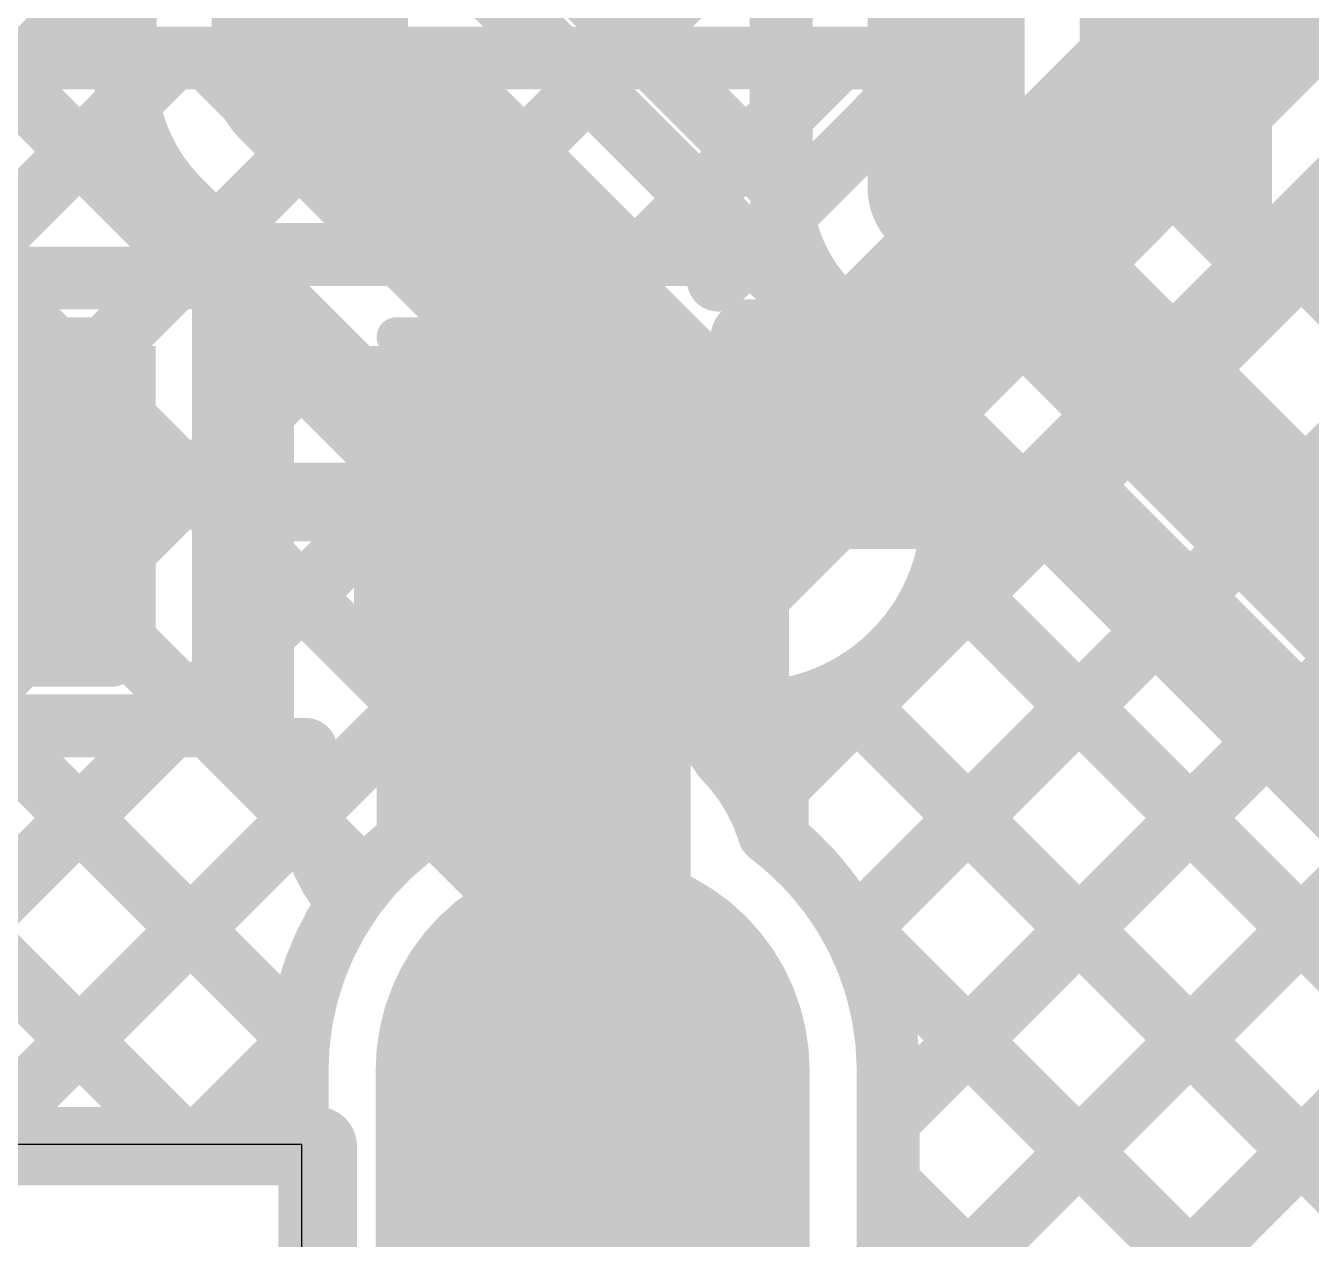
# Model space of a CAD drawing. Header units: millimetres. Extents: x 2.49 to 5.65, y 1.36 to 4.13.
# Drawn here: x 4.0378 to 4.2015, y 1.8131 to 1.9676 of the extents above; entities that cross this region are included whole.
import ezdxf

# ---------------------------------------------------------------- set-up
doc = ezdxf.new("R2010")
doc.units = ezdxf.units.MM
doc.header["$MEASUREMENT"] = 0
for name, color, linetype in [('BottomLayer', 5, 'Continuous'), ('BottomOverlay', 54, 'Continuous'), ('BottomPaste', 16, 'Continuous'), ('BottomSolder', 6, 'Continuous'), ('Mechanical1', 6, 'Continuous'), ('Mechanical2', 216, 'Continuous'), ('MultiLayer', 9, 'Continuous'), ('TopLayer', 1, 'Continuous'), ('TopOverlay', 2, 'Continuous'), ('TopSolder', 216, 'Continuous'), ('ViaHoleLayer', 16, 'Continuous')]:
    doc.layers.add(name, color=color, linetype=linetype)

# ---------------------------------------------------------------- blocks, each defined once
blk = doc.blocks.new('DC_C024E_7A_1_65_1')
at = {"layer": 'BottomLayer', "const_width": 0.04724}
blk.add_lwpolyline([(0.24213, 0), (0.15157, 0)], dxfattribs=at)
at = {"layer": 'BottomLayer', "const_width": 0.02362}
blk.add_lwpolyline([(0.23031, 0, 1), (0.25394, 0, 1)], format="xyb", close=True, dxfattribs=at)
at = {"layer": 'BottomSolder', "const_width": 0.05524}
blk.add_lwpolyline([(0.24213, 0), (0.15157, 0)], dxfattribs=at)
at = {"layer": 'BottomSolder', "const_width": 0.02762}
blk.add_lwpolyline([(0.22831, 0, 1), (0.25594, 0, 1)], format="xyb", close=True, dxfattribs=at)
at = {"layer": 'Mechanical1'}
for p, q in [((0.23265, 0.037), (0.23265, 0.30158)), ((-0.219, 0.037), (0.23265, 0.037))]:
    blk.add_line(p, q, dxfattribs=at)
at = {"layer": 'MultiLayer', "const_width": 0.04724}
blk.add_lwpolyline([(0.24213, 0), (0.15157, 0)], dxfattribs=at)
at = {"layer": 'MultiLayer', "const_width": 0.02362}
blk.add_lwpolyline([(0.23031, 0, 1), (0.25394, 0, 1)], format="xyb", close=True, dxfattribs=at)
at = {"layer": 'TopLayer', "const_width": 0.04724}
blk.add_lwpolyline([(0.24213, 0), (0.15157, 0)], dxfattribs=at)
at = {"layer": 'TopLayer', "const_width": 0.02362}
blk.add_lwpolyline([(0.23031, 0, 1), (0.25394, 0, 1)], format="xyb", close=True, dxfattribs=at)
at = {"layer": 'TopOverlay', "const_width": 0.005}
blk.add_lwpolyline([(0.23265, 0.30158), (0.23265, 0.037)], dxfattribs=at)
at = {"layer": 'TopOverlay', "const_width": 0.0025}
blk.add_lwpolyline([(0.2314, 0.037, 1), (0.2339, 0.037, 1)], format="xyb", close=True, dxfattribs=at)
at = {"layer": 'TopSolder', "const_width": 0.05524}
blk.add_lwpolyline([(0.24213, 0), (0.15157, 0)], dxfattribs=at)
at = {"layer": 'TopSolder', "const_width": 0.02762}
blk.add_lwpolyline([(0.22831, 0, 1), (0.25594, 0, 1)], format="xyb", close=True, dxfattribs=at)
blk = doc.blocks.new('C__0603_B_109')
at = {"layer": 'BottomLayer'}
for points in [[(-0.015, -0.0175), (-0.015, 0.0175), (-0.045, -0.0175), (-0.045, 0.0175)], [(0.045, -0.0175), (0.045, 0.0175), (0.015, -0.0175), (0.015, 0.0175)]]:
    blk.add_solid(points, dxfattribs=at)
at = {"layer": 'BottomOverlay', "const_width": 0.005}
for points in [[(-0.049, -0.021), (-0.049, 0.021)], [(-0.049, 0.021), (-0.018, 0.021)], [(0.018, 0.021), (0.049, 0.021)], [(0.049, -0.021), (0.049, 0.021)], [(-0.049, -0.021), (-0.018, -0.021)], [(0.018, -0.021), (0.049, -0.021)]]:
    blk.add_lwpolyline(points, dxfattribs=at)
at = {"layer": 'BottomOverlay', "const_width": 0.0025}
for points in [[(-0.05025, 0.021, 1), (-0.04775, 0.021, 1)], [(-0.05025, 0.021, 1), (-0.04775, 0.021, 1)], [(-0.01925, 0.021, 1), (-0.01675, 0.021, 1)], [(0.01675, 0.021, 1), (0.01925, 0.021, 1)], [(0.04775, 0.021, 1), (0.05025, 0.021, 1)], [(0.04775, 0.021, 1), (0.05025, 0.021, 1)], [(-0.05025, -0.021, 1), (-0.04775, -0.021, 1)], [(-0.05025, -0.021, 1), (-0.04775, -0.021, 1)], [(-0.01925, -0.021, 1), (-0.01675, -0.021, 1)], [(0.01675, -0.021, 1), (0.01925, -0.021, 1)], [(0.04775, -0.021, 1), (0.05025, -0.021, 1)], [(0.04775, -0.021, 1), (0.05025, -0.021, 1)]]:
    blk.add_lwpolyline(points, format="xyb", close=True, dxfattribs=at)
at = {"layer": 'BottomPaste'}
for points in [[(-0.015, -0.0175), (-0.015, 0.0175), (-0.045, -0.0175), (-0.045, 0.0175)], [(0.045, -0.0175), (0.045, 0.0175), (0.015, -0.0175), (0.015, 0.0175)]]:
    blk.add_solid(points, dxfattribs=at)
at = {"layer": 'BottomSolder'}
for points in [[(-0.01264, -0.01986), (-0.01264, 0.01986), (-0.04736, -0.01986), (-0.04736, 0.01986)], [(0.04736, -0.01986), (0.04736, 0.01986), (0.01264, -0.01986), (0.01264, 0.01986)]]:
    blk.add_solid(points, dxfattribs=at)

msp = doc.modelspace()

# ---------------------------------------------------------------- linework, layer by layer
at = {"layer": 'BottomLayer'}
for points, const_width in [([(4.13109, 1.86835), (4.33924, 2.0765)], 0.008), ([(4.14327, 1.85225), (4.36753, 2.0765)], 0.008), ([(4.14762, 1.82831), (4.36941, 2.0501)], 0.008), ([(4.13, 1.906), (4.216, 1.992)], 0.025), ([(4.15417, 1.89693), (4.2326, 1.97537)], 0.008), ([(3.97369, 1.9635), (4.15427, 1.9635)], 0.008), ([(4.02854, 1.9355), (4.05654, 1.9635)], 0.008), ([(4.03277, 1.9635), (4.06077, 1.9355)], 0.008), ([(4.05682, 1.9355), (4.08482, 1.9635)], 0.008), ([(4.06105, 1.9635), (4.08605, 1.9385)], 0.008), ([(4.08811, 1.9385), (4.11311, 1.9635)], 0.008), ([(4.08934, 1.9635), (4.11434, 1.9385)], 0.008), ([(4.11639, 1.9385), (4.14139, 1.9635)], 0.008), ([(4.11762, 1.9635), (4.13594, 1.94518)], 0.008), ([(4.126, 1.93523), (4.15427, 1.9635)], 0.008), ([(4.1459, 1.9635), (4.15009, 1.95932)], 0.008), ([(4.14762, 1.80003), (4.309, 1.9614)], 0.008), ([(4.19746, 1.94023), (4.68769, 1.45)], 0.008), ([(4.068, 1.9385), (4.126, 1.9385)], 0.008), ([(4.068, 1.8755), (4.068, 1.9385)], 0.008), ([(4.126, 1.93523), (4.126, 1.9385)], 0.008), ([(4.011, 1.9355), (4.063, 1.9355)], 0.008), ([(4.06077, 1.9355), (4.063, 1.93327)], 0.008), ([(4.063, 1.8785), (4.063, 1.9355)], 0.008), ([(4.097, 1.907), (4.097, 1.9345)], 0.01), ([(4.063, 1.93327), (4.068, 1.92827)], 0.008), ([(4.14762, 1.77174), (4.309, 1.93312)], 0.008), ([(4.13, 1.906), (4.13, 1.92781)], 0.01), ([(4.18332, 1.92609), (4.6594, 1.45)], 0.008), ([(4.063, 1.91339), (4.068, 1.91839)], 0.008), ([(3.95265, 1.907), (4.037, 1.907)], 0.025), ([(4.09698, 1.90698), (4.097, 1.907)], 0.025), ([(4.09698, 1.871), (4.09698, 1.90698)], 0.025), ([(4.098, 1.906), (4.13, 1.906)], 0.025), ([(4.097, 1.907), (4.098, 1.906)], 0.02), ([(4.16918, 1.91194), (4.63112, 1.45)], 0.008), ([(4.072, 1.907), (4.097, 1.907)], 0.01), ([(4.13, 1.906), (4.15181, 1.906)], 0.01), ([(4.13, 1.88419), (4.13, 1.906)], 0.01), ([(4.063, 1.90498), (4.068, 1.89998)], 0.008), ([(4.15504, 1.8978), (4.60284, 1.45)], 0.008), ([(4.063, 1.88511), (4.068, 1.89011)], 0.008), ([(4.14161, 1.88295), (4.57455, 1.45)], 0.008), ([(4.126, 1.8755), (4.126, 1.8805)], 0.008), ([(4.00289, 1.825), (4.05639, 1.8785)], 0.008), ([(4.011, 1.8785), (4.063, 1.8785)], 0.008), ([(4.03291, 1.8785), (4.0726, 1.83881)], 0.008), ([(4.0612, 1.8785), (4.07412, 1.86558)], 0.008), ([(4.09698, 1.871), (4.11, 1.85798)], 0.025), ([(4.00519, 1.87794), (4.05813, 1.825)], 0.008), ([(4.068, 1.8755), (4.07348, 1.8755)], 0.008), ([(4.07348, 1.871), (4.07348, 1.8755)], 0.008), ([(4.03117, 1.825), (4.07374, 1.86756)], 0.008), ([(4.11, 1.78941), (4.11, 1.85798)], 0.025), ([(4.14232, 1.85395), (4.54627, 1.45)], 0.008), ([(4.05946, 1.825), (4.07253, 1.83807)], 0.008), ([(4.07238, 1.825), (4.07238, 1.83469)], 0.008), ([(4.14762, 1.74414), (4.14762, 1.83469)], 0.008), ([(3.81, 1.825), (4.07238, 1.825)], 0.008), ([(4.14762, 1.82036), (4.51798, 1.45)], 0.008)]:
    msp.add_lwpolyline(points, dxfattribs=dict(at, const_width=const_width))
for points, const_width in [([(4.05454, 1.9635, 1), (4.05854, 1.9635, 1)], 0.004), ([(4.05905, 1.9635, 1), (4.06305, 1.9635, 1)], 0.004), ([(4.08282, 1.9635, 1), (4.08682, 1.9635, 1)], 0.004), ([(4.08734, 1.9635, 1), (4.09134, 1.9635, 1)], 0.004), ([(4.11111, 1.9635, 1), (4.11511, 1.9635, 1)], 0.004), ([(4.11562, 1.9635, 1), (4.11962, 1.9635, 1)], 0.004), ([(4.13939, 1.9635, 1), (4.14339, 1.9635, 1)], 0.004), ([(4.1439, 1.9635, 1), (4.1479, 1.9635, 1)], 0.004), ([(4.15227, 1.9635, 1), (4.15627, 1.9635, 1)], 0.004), ([(4.15227, 1.9635, 1), (4.15627, 1.9635, 1)], 0.004), ([(4.14809, 1.95932, 1), (4.15209, 1.95932, 1)], 0.004), ([(4.13394, 1.94518, 1), (4.13794, 1.94518, 1)], 0.004), ([(4.19546, 1.94023, 1), (4.19946, 1.94023, 1)], 0.004), ([(4.066, 1.9385, 1), (4.07, 1.9385, 1)], 0.004), ([(4.066, 1.9385, 1), (4.07, 1.9385, 1)], 0.004), ([(4.08405, 1.9385, 1), (4.08805, 1.9385, 1)], 0.004), ([(4.08611, 1.9385, 1), (4.09011, 1.9385, 1)], 0.004), ([(4.11234, 1.9385, 1), (4.11634, 1.9385, 1)], 0.004), ([(4.11439, 1.9385, 1), (4.11839, 1.9385, 1)], 0.004), ([(4.124, 1.9385, 1), (4.128, 1.9385, 1)], 0.004), ([(4.124, 1.9385, 1), (4.128, 1.9385, 1)], 0.004), ([(4.05482, 1.9355, 1), (4.05882, 1.9355, 1)], 0.004), ([(4.05877, 1.9355, 1), (4.06277, 1.9355, 1)], 0.004), ([(4.05877, 1.9355, 1), (4.06277, 1.9355, 1)], 0.004), ([(4.061, 1.9355, 1), (4.065, 1.9355, 1)], 0.004), ([(4.061, 1.9355, 1), (4.065, 1.9355, 1)], 0.004), ([(4.0945, 1.9345, 1), (4.0995, 1.9345, 1)], 0.005), ([(4.124, 1.93523, 1), (4.128, 1.93523, 1)], 0.004), ([(4.124, 1.93523, 1), (4.128, 1.93523, 1)], 0.004), ([(4.061, 1.93327, 1), (4.065, 1.93327, 1)], 0.004), ([(4.061, 1.93327, 1), (4.065, 1.93327, 1)], 0.004), ([(4.066, 1.92827, 1), (4.07, 1.92827, 1)], 0.004), ([(4.1275, 1.92781, 1), (4.1325, 1.92781, 1)], 0.005), ([(4.18132, 1.92609, 1), (4.18532, 1.92609, 1)], 0.004), ([(4.066, 1.91839, 1), (4.07, 1.91839, 1)], 0.004), ([(4.03075, 1.907, 1), (4.04325, 1.907, 1)], 0.0125), ([(4.09073, 1.90698, 1), (4.10323, 1.90698, 1)], 0.0125), ([(4.09073, 1.90698, 1), (4.10323, 1.90698, 1)], 0.0125), ([(4.09075, 1.907, 1), (4.10325, 1.907, 1)], 0.0125), ([(4.09175, 1.906, 1), (4.10425, 1.906, 1)], 0.0125), ([(4.12375, 1.906, 1), (4.13625, 1.906, 1)], 0.0125), ([(4.12375, 1.906, 1), (4.13625, 1.906, 1)], 0.0125), ([(4.061, 1.91339, 1), (4.065, 1.91339, 1)], 0.004), ([(4.092, 1.907, 1), (4.102, 1.907, 1)], 0.01), ([(4.12409, 1.906, 1), (4.13591, 1.906, 1)], 0.01181), ([(4.093, 1.906, 1), (4.103, 1.906, 1)], 0.01), ([(4.16718, 1.91194, 1), (4.17118, 1.91194, 1)], 0.004), ([(4.0695, 1.907, 1), (4.0745, 1.907, 1)], 0.005), ([(4.0945, 1.907, 1), (4.0995, 1.907, 1)], 0.005), ([(4.0945, 1.907, 1), (4.0995, 1.907, 1)], 0.005), ([(4.1275, 1.906, 1), (4.1325, 1.906, 1)], 0.005), ([(4.1275, 1.906, 1), (4.1325, 1.906, 1)], 0.005), ([(4.1275, 1.906, 1), (4.1325, 1.906, 1)], 0.005), ([(4.14931, 1.906, 1), (4.15431, 1.906, 1)], 0.005), ([(4.061, 1.90498, 1), (4.065, 1.90498, 1)], 0.004), ([(4.066, 1.89998, 1), (4.07, 1.89998, 1)], 0.004), ([(4.15304, 1.8978, 1), (4.15704, 1.8978, 1)], 0.004), ([(4.15217, 1.89693, 1), (4.15617, 1.89693, 1)], 0.004), ([(4.15217, 1.89693, 1), (4.15617, 1.89693, 1)], 0.004), ([(4.066, 1.89011, 1), (4.07, 1.89011, 1)], 0.004), ([(4.061, 1.88511, 1), (4.065, 1.88511, 1)], 0.004), ([(4.1275, 1.88419, 1), (4.1325, 1.88419, 1)], 0.005), ([(4.13961, 1.88295, 1), (4.14361, 1.88295, 1)], 0.004), ([(4.124, 1.8805, 1), (4.128, 1.8805, 1)], 0.004), ([(4.124, 1.8805, 1), (4.128, 1.8805, 1)], 0.004), ([(4.05439, 1.8785, 1), (4.05839, 1.8785, 1)], 0.004), ([(4.0592, 1.8785, 1), (4.0632, 1.8785, 1)], 0.004), ([(4.061, 1.8785, 1), (4.065, 1.8785, 1)], 0.004), ([(4.061, 1.8785, 1), (4.065, 1.8785, 1)], 0.004), ([(4.09073, 1.871, 1), (4.10323, 1.871, 1)], 0.0125), ([(4.09073, 1.871, 1), (4.10323, 1.871, 1)], 0.0125), ([(4.066, 1.8755, 1), (4.07, 1.8755, 1)], 0.004), ([(4.066, 1.8755, 1), (4.07, 1.8755, 1)], 0.004), ([(4.07148, 1.8755, 1), (4.07548, 1.8755, 1)], 0.004), ([(4.07148, 1.8755, 1), (4.07548, 1.8755, 1)], 0.004), ([(4.124, 1.8755, 1), (4.128, 1.8755, 1)], 0.004), ([(4.1246, 1.87462, 1), (4.1286, 1.87462, 1)], 0.004), ([(4.12462, 1.8746, 1), (4.12862, 1.8746, 1)], 0.004), ([(4.07148, 1.871, 1), (4.07548, 1.871, 1)], 0.004), ([(4.07148, 1.871, 1), (4.07548, 1.871, 1)], 0.004), ([(4.07148, 1.871, 1), (4.07548, 1.871, 1)], 0.004), ([(4.12909, 1.86835, 1), (4.13309, 1.86835, 1)], 0.004), ([(4.07174, 1.86756, 1), (4.07574, 1.86756, 1)], 0.004), ([(4.07212, 1.86558, 1), (4.07612, 1.86558, 1)], 0.004), ([(4.10375, 1.85798, 1), (4.11625, 1.85798, 1)], 0.0125), ([(4.10375, 1.85798, 1), (4.11625, 1.85798, 1)], 0.0125), ([(4.13047, 1.86486, 1), (4.13447, 1.86486, 1)], 0.004), ([(4.13047, 1.86486, 1), (4.13447, 1.86486, 1)], 0.004), ([(4.13047, 1.86486, 1), (4.13447, 1.86486, 1)], 0.004), ([(4.07695, 1.85593, 1), (4.08095, 1.85593, 1)], 0.004), ([(4.07695, 1.85593, 1), (4.08095, 1.85593, 1)], 0.004), ([(4.07695, 1.85593, 1), (4.08095, 1.85593, 1)], 0.004), ([(4.14032, 1.85395, 1), (4.14432, 1.85395, 1)], 0.004), ([(4.14127, 1.85225, 1), (4.14527, 1.85225, 1)], 0.004), ([(4.07053, 1.83807, 1), (4.07453, 1.83807, 1)], 0.004), ([(4.0706, 1.83881, 1), (4.0746, 1.83881, 1)], 0.004), ([(4.07038, 1.83469, 1), (4.07438, 1.83469, 1)], 0.004), ([(4.07038, 1.83469, 1), (4.07438, 1.83469, 1)], 0.004), ([(4.14562, 1.83469, 1), (4.14962, 1.83469, 1)], 0.004), ([(4.14562, 1.83469, 1), (4.14962, 1.83469, 1)], 0.004), ([(4.14562, 1.82831, 1), (4.14962, 1.82831, 1)], 0.004), ([(4.05613, 1.825, 1), (4.06013, 1.825, 1)], 0.004), ([(4.05746, 1.825, 1), (4.06146, 1.825, 1)], 0.004), ([(4.07038, 1.825, 1), (4.07438, 1.825, 1)], 0.004), ([(4.07038, 1.825, 1), (4.07438, 1.825, 1)], 0.004), ([(4.14562, 1.82036, 1), (4.14962, 1.82036, 1)], 0.004)]:
    msp.add_lwpolyline(points, format="xyb", close=True, dxfattribs=dict(at, const_width=const_width))
at = {"layer": 'BottomLayer', "const_width": 0.008}
for points in [[(4.15417, 1.89693, -0.355817), (4.126, 1.8805)], [(4.1266, 1.87462, -0.122943), (4.13247, 1.86486)], [(4.12662, 1.8746, -0.122674), (4.13247, 1.86486)], [(4.07895, 1.85593, -0.175784), (4.07348, 1.871)], [(4.07895, 1.85593, -0.175784), (4.07348, 1.871)], [(4.13247, 1.86486, -0.236971), (4.14762, 1.83469)], [(4.07238, 1.83469, -0.151138), (4.07895, 1.85593)]]:
    msp.add_lwpolyline(points, format="xyb", dxfattribs=at)
at = {"layer": 'Mechanical2', "const_width": 0.01}
for points in [[(3.81, 1.825), (4.065, 1.825)], [(4.065, 1.825), (4.075, 1.825)], [(4.075, 1.36909), (4.075, 1.825)]]:
    msp.add_lwpolyline(points, dxfattribs=at)
at = {"layer": 'Mechanical2', "const_width": 0.005}
for points in [[(4.0625, 1.825, 1), (4.0675, 1.825, 1)], [(4.0625, 1.825, 1), (4.0675, 1.825, 1)], [(4.0725, 1.825, 1), (4.0775, 1.825, 1)], [(4.0725, 1.825, 1), (4.0775, 1.825, 1)]]:
    msp.add_lwpolyline(points, format="xyb", close=True, dxfattribs=at)
at = {"layer": 'MultiLayer', "const_width": 0.01181}
msp.add_lwpolyline([(4.12409, 1.906, 1), (4.13591, 1.906, 1)], format="xyb", close=True, dxfattribs=at)
at = {"layer": 'TopLayer'}
for points, const_width in [([(4.1925, 1.9392), (4.1925, 2.03176)], 0.008), ([(4.074, 1.962), (4.074, 2.021)], 0.025), ([(4.155, 1.947), (4.155, 1.987)], 0.02), ([(4.176, 1.96983), (4.1925, 1.98633)], 0.008), ([(4.0975, 1.98362), (4.134, 1.94712)], 0.008), ([(4.10942, 1.95981), (4.13255, 1.98295)], 0.008), ([(4.134, 1.947), (4.134, 1.97809)], 0.008), ([(4.176, 1.9557), (4.176, 1.97809)], 0.008), ([(4.0505, 1.962), (4.0505, 1.97644)], 0.008), ([(4.00727, 1.93218), (4.0471, 1.97201)], 0.008), ([(4.0975, 1.97173), (4.13907, 1.93017)], 0.008), ([(4.074, 1.962), (4.13, 1.906)], 0.025), ([(4.176, 1.96169), (4.1925, 1.94519)], 0.008), ([(4.03568, 1.96059), (4.09352, 1.90275)], 0.008), ([(4.01163, 1.91859), (4.05087, 1.95783)], 0.008), ([(4.18308, 1.94862), (4.1925, 1.95804)], 0.008), ([(4.12356, 1.94567), (4.134, 1.95611)], 0.008), ([(4.176, 1.9557), (4.1925, 1.9392)], 0.008), ([(4.155, 1.947), (4.2575, 1.8445)], 0.02), ([(4.02154, 1.94645), (4.0865, 1.88148)], 0.008), ([(4.0574, 1.94537), (4.09677, 1.906)], 0.008), ([(4.00976, 1.88844), (4.06204, 1.94072)], 0.008), ([(4.00739, 1.93231), (4.08102, 1.85868)], 0.008), ([(4.14019, 1.93212), (4.14624, 1.92606)], 0.008), ([(4.13, 1.906), (4.13, 1.92781)], 0.01), ([(3.97461, 1.825), (4.07619, 1.92658)], 0.008), ([(4.15006, 1.92224), (4.24262, 1.82969)], 0.008), ([(4.11, 1.886), (4.13, 1.906)], 0.025), ([(4.00289, 1.825), (4.09033, 1.91244)], 0.008), ([(4.0934, 1.90263), (4.09677, 1.906)], 0.008), ([(4.13, 1.906), (4.15181, 1.906)], 0.01), ([(4.13, 1.88419), (4.13, 1.906)], 0.01), ([(4.1335, 1.87076), (4.16752, 1.90478)], 0.008), ([(4.01221, 1.89921), (4.0726, 1.83881)], 0.008), ([(4.15461, 1.89822), (4.60284, 1.45)], 0.008), ([(4.11, 1.78941), (4.11, 1.886)], 0.025), ([(4.14327, 1.85225), (4.18166, 1.89064)], 0.008), ([(4.0865, 1.86407), (4.0865, 1.886)], 0.008), ([(4.1335, 1.87627), (4.13907, 1.88183)], 0.008), ([(4.14161, 1.88295), (4.57455, 1.45)], 0.008), ([(4.03117, 1.825), (4.0865, 1.88033)], 0.008), ([(4.00519, 1.87794), (4.05813, 1.825)], 0.008), ([(4.1335, 1.86407), (4.1335, 1.87627)], 0.008), ([(4.14762, 1.82831), (4.19581, 1.8765)], 0.008), ([(4.14762, 1.80003), (4.20995, 1.86235)], 0.008), ([(4.14232, 1.85395), (4.54627, 1.45)], 0.008), ([(4.14762, 1.77174), (4.22409, 1.84821)], 0.008), ([(4.05946, 1.825), (4.07253, 1.83807)], 0.008), ([(4.07238, 1.825), (4.07238, 1.83469)], 0.008), ([(4.14762, 1.74414), (4.14762, 1.83469)], 0.008), ([(3.81, 1.825), (4.07238, 1.825)], 0.008), ([(4.14762, 1.82036), (4.51798, 1.45)], 0.008)]:
    msp.add_lwpolyline(points, dxfattribs=dict(at, const_width=const_width))
for points, const_width in [([(4.06775, 1.962, 1), (4.08025, 1.962, 1)], 0.0125), ([(4.06775, 1.962, 1), (4.08025, 1.962, 1)], 0.0125), ([(4.174, 1.96983, 1), (4.178, 1.96983, 1)], 0.004), ([(4.0485, 1.962, 1), (4.0525, 1.962, 1)], 0.004), ([(4.0485, 1.962, 1), (4.0525, 1.962, 1)], 0.004), ([(4.0485, 1.962, 1), (4.0525, 1.962, 1)], 0.004), ([(4.174, 1.96169, 1), (4.178, 1.96169, 1)], 0.004), ([(4.03368, 1.96059, 1), (4.03768, 1.96059, 1)], 0.004), ([(4.10742, 1.95981, 1), (4.11142, 1.95981, 1)], 0.004), ([(4.04887, 1.95783, 1), (4.05287, 1.95783, 1)], 0.004), ([(4.1905, 1.95804, 1), (4.1945, 1.95804, 1)], 0.004), ([(4.132, 1.95611, 1), (4.136, 1.95611, 1)], 0.004), ([(4.174, 1.9557, 1), (4.178, 1.9557, 1)], 0.004), ([(4.174, 1.9557, 1), (4.178, 1.9557, 1)], 0.004), ([(4.15, 1.947, 1), (4.16, 1.947, 1)], 0.01), ([(4.15, 1.947, 1), (4.16, 1.947, 1)], 0.01), ([(4.18108, 1.94862, 1), (4.18508, 1.94862, 1)], 0.004), ([(4.132, 1.94712, 1), (4.136, 1.94712, 1)], 0.004), ([(4.132, 1.947, 1), (4.136, 1.947, 1)], 0.004), ([(4.132, 1.947, 1), (4.136, 1.947, 1)], 0.004), ([(4.132, 1.947, 1), (4.136, 1.947, 1)], 0.004), ([(4.05538, 1.94538, 1), (4.05938, 1.94538, 1)], 0.004), ([(4.0554, 1.94537, 1), (4.0594, 1.94537, 1)], 0.004), ([(4.0554, 1.94537, 1), (4.0594, 1.94537, 1)], 0.004), ([(4.12156, 1.94567, 1), (4.12556, 1.94567, 1)], 0.004), ([(4.1905, 1.94519, 1), (4.1945, 1.94519, 1)], 0.004), ([(4.06004, 1.94072, 1), (4.06404, 1.94072, 1)], 0.004), ([(4.1905, 1.9392, 1), (4.1945, 1.9392, 1)], 0.004), ([(4.1905, 1.9392, 1), (4.1945, 1.9392, 1)], 0.004), ([(4.13815, 1.93215, 1), (4.14215, 1.93215, 1)], 0.004), ([(4.13819, 1.93212, 1), (4.14219, 1.93212, 1)], 0.004), ([(4.13819, 1.93212, 1), (4.14219, 1.93212, 1)], 0.004), ([(4.13707, 1.93017, 1), (4.14107, 1.93017, 1)], 0.004), ([(4.13707, 1.93017, 1), (4.14107, 1.93017, 1)], 0.004), ([(4.1275, 1.92781, 1), (4.1325, 1.92781, 1)], 0.005), ([(4.07419, 1.92658, 1), (4.07819, 1.92658, 1)], 0.004), ([(4.14424, 1.92606, 1), (4.14824, 1.92606, 1)], 0.004), ([(4.14424, 1.92606, 1), (4.14824, 1.92606, 1)], 0.004), ([(4.14806, 1.92224, 1), (4.15206, 1.92224, 1)], 0.004), ([(4.14806, 1.92224, 1), (4.15206, 1.92224, 1)], 0.004), ([(4.12375, 1.906, 1), (4.13625, 1.906, 1)], 0.0125), ([(4.12375, 1.906, 1), (4.13625, 1.906, 1)], 0.0125), ([(4.12409, 1.906, 1), (4.13591, 1.906, 1)], 0.01181), ([(4.08833, 1.91244, 1), (4.09233, 1.91244, 1)], 0.004), ([(4.09477, 1.906, 1), (4.09877, 1.906, 1)], 0.004), ([(4.09477, 1.906, 1), (4.09877, 1.906, 1)], 0.004), ([(4.1275, 1.906, 1), (4.1325, 1.906, 1)], 0.005), ([(4.1275, 1.906, 1), (4.1325, 1.906, 1)], 0.005), ([(4.1275, 1.906, 1), (4.1325, 1.906, 1)], 0.005), ([(4.14931, 1.906, 1), (4.15431, 1.906, 1)], 0.005), ([(4.15381, 1.906, 1), (4.15781, 1.906, 1)], 0.004), ([(4.15381, 1.906, 1), (4.15781, 1.906, 1)], 0.004), ([(4.16552, 1.90478, 1), (4.16952, 1.90478, 1)], 0.004), ([(4.09152, 1.90275, 1), (4.09552, 1.90275, 1)], 0.004), ([(4.09138, 1.90262, 1), (4.09538, 1.90262, 1)], 0.004), ([(4.0914, 1.90263, 1), (4.0954, 1.90263, 1)], 0.004), ([(4.0914, 1.90263, 1), (4.0954, 1.90263, 1)], 0.004), ([(4.15261, 1.89822, 1), (4.15661, 1.89822, 1)], 0.004), ([(4.10375, 1.886, 1), (4.11625, 1.886, 1)], 0.0125), ([(4.10375, 1.886, 1), (4.11625, 1.886, 1)], 0.0125), ([(4.17966, 1.89064, 1), (4.18366, 1.89064, 1)], 0.004), ([(4.0845, 1.886, 1), (4.0885, 1.886, 1)], 0.004), ([(4.0845, 1.886, 1), (4.0885, 1.886, 1)], 0.004), ([(4.0845, 1.886, 1), (4.0885, 1.886, 1)], 0.004), ([(4.1275, 1.88419, 1), (4.1325, 1.88419, 1)], 0.005), ([(4.0845, 1.88148, 1), (4.0885, 1.88148, 1)], 0.004), ([(4.13707, 1.88183, 1), (4.14107, 1.88183, 1)], 0.004), ([(4.13707, 1.88183, 1), (4.14107, 1.88183, 1)], 0.004), ([(4.13961, 1.88295, 1), (4.14361, 1.88295, 1)], 0.004), ([(4.0845, 1.88033, 1), (4.0885, 1.88033, 1)], 0.004), ([(4.1315, 1.87627, 1), (4.1355, 1.87627, 1)], 0.004), ([(4.1315, 1.87627, 1), (4.1355, 1.87627, 1)], 0.004), ([(4.19381, 1.8765, 1), (4.19781, 1.8765, 1)], 0.004), ([(4.1315, 1.87076, 1), (4.1355, 1.87076, 1)], 0.004), ([(4.0845, 1.86407, 1), (4.0885, 1.86407, 1)], 0.004), ([(4.0845, 1.86407, 1), (4.0885, 1.86407, 1)], 0.004), ([(4.1315, 1.86407, 1), (4.1355, 1.86407, 1)], 0.004), ([(4.1315, 1.86407, 1), (4.1355, 1.86407, 1)], 0.004), ([(4.07902, 1.85868, 1), (4.08302, 1.85868, 1)], 0.004), ([(4.14032, 1.85395, 1), (4.14432, 1.85395, 1)], 0.004), ([(4.14127, 1.85225, 1), (4.14527, 1.85225, 1)], 0.004), ([(4.07053, 1.83807, 1), (4.07453, 1.83807, 1)], 0.004), ([(4.0706, 1.83881, 1), (4.0746, 1.83881, 1)], 0.004), ([(4.07038, 1.83469, 1), (4.07438, 1.83469, 1)], 0.004), ([(4.07038, 1.83469, 1), (4.07438, 1.83469, 1)], 0.004), ([(4.14562, 1.83469, 1), (4.14962, 1.83469, 1)], 0.004), ([(4.14562, 1.83469, 1), (4.14962, 1.83469, 1)], 0.004), ([(4.14562, 1.82831, 1), (4.14962, 1.82831, 1)], 0.004), ([(4.05613, 1.825, 1), (4.06013, 1.825, 1)], 0.004), ([(4.05746, 1.825, 1), (4.06146, 1.825, 1)], 0.004), ([(4.07038, 1.825, 1), (4.07438, 1.825, 1)], 0.004), ([(4.07038, 1.825, 1), (4.07438, 1.825, 1)], 0.004), ([(4.14562, 1.82036, 1), (4.14962, 1.82036, 1)], 0.004)]:
    msp.add_lwpolyline(points, format="xyb", close=True, dxfattribs=dict(at, const_width=const_width))
at = {"layer": 'TopLayer', "const_width": 0.008}
for points in [[(4.05738, 1.94538, -0.198912), (4.0505, 1.962)], [(4.0574, 1.94537, -0.199188), (4.0505, 1.962)], [(4.14015, 1.93215, -0.198912), (4.134, 1.947)], [(4.14019, 1.93212, -0.199534), (4.134, 1.947)], [(4.13907, 1.93017, -0.080545), (4.14624, 1.92606)], [(4.15006, 1.92224, -0.171784), (4.15581, 1.906)], [(4.15581, 1.906, -0.312569), (4.13907, 1.88183)], [(4.0865, 1.886, -0.199188), (4.0934, 1.90263)], [(4.0865, 1.886, -0.198912), (4.09338, 1.90262)], [(4.07238, 1.83469, -0.227859), (4.0865, 1.86407)], [(4.1335, 1.86407, -0.227859), (4.14762, 1.83469)]]:
    msp.add_lwpolyline(points, format="xyb", dxfattribs=at)
at = {"layer": 'ViaHoleLayer', "const_width": 0.00591}
msp.add_lwpolyline([(4.12705, 1.906, 1), (4.13295, 1.906, 1)], format="xyb", close=True, dxfattribs=at)

# ---------------------------------------------------------------- block references
for name, p, rotation in [('DC_C024E_7A_1_65_1', (4.11, 1.59256), 90), ('C__0603_B_109', (4.067, 1.907), 360)]:
    msp.add_blockref(name, p, dxfattribs=dict(rotation=rotation))

doc.saveas('drawing.dxf')
